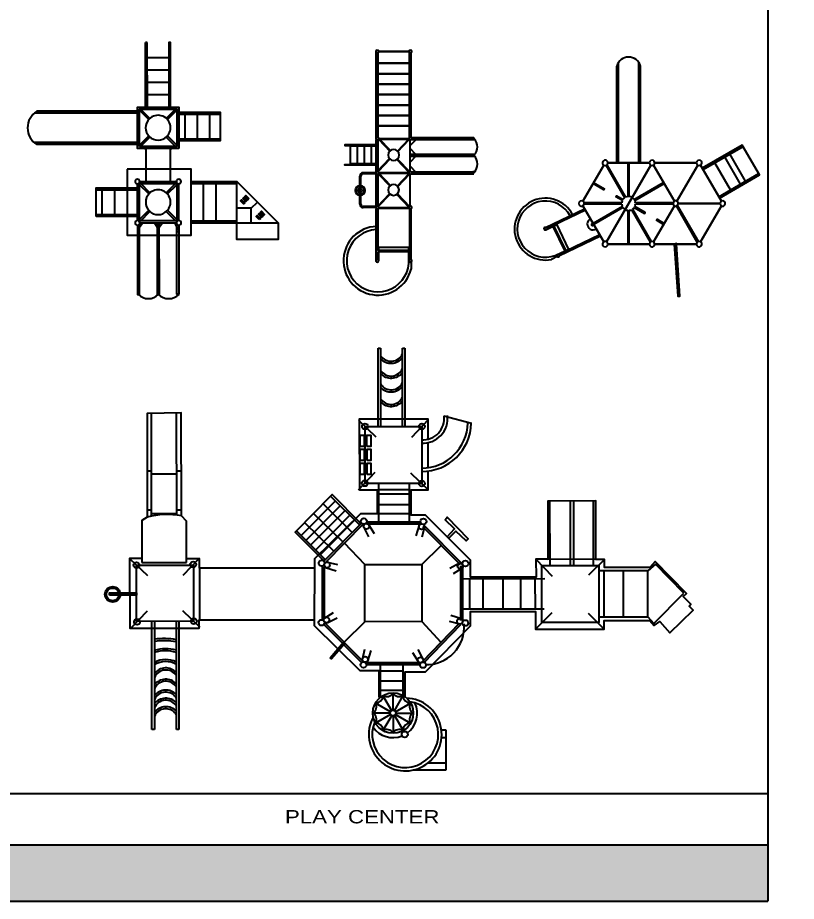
# Model space of a CAD drawing. Header units: millimetres. Extents: x 1089 to 46270, y 1624 to 35257.
# Drawn here: x 1134.26 to 1150.35, y 1623.69 to 1641.96 of the extents above; entities that cross this region are included whole.
import ezdxf
from ezdxf.enums import TextEntityAlignment as Align

# ---------------------------------------------------------------- set-up
doc = ezdxf.new("R2010")
doc.units = ezdxf.units.MM
doc.layers.add('www.cad-blocks.net', color=7, linetype='Continuous')
doc.styles.get("Standard").update_dxf_attribs({"font": 'arial.ttf'})
doc.styles.add('TITLE', font='helvc-ms.shx', dxfattribs={"width": 1.2, "height": 0.16})

# ---------------------------------------------------------------- blocks, each defined once
blk = doc.blocks.new('\\M+5B6F9\\M+5CDAF\\M+5C6F7\\M+5D0B5')
at = {"color": 0}
for p, q in [((-543, 3734), (-284, 3487)), ((485, 3745), (238, 3486)), ((492, 3567), (432, 3567)), ((432, 3567), (432, 2910)), ((-2034, 3384), (-2034, 3420)), ((-2034, 3420), (-438, 3420)), ((2635, 3431), (1115, 3431)), ((1154, 3431), (1154, 3058)), ((1209, 3487), (1209, 3431)), ((1741, 3431), (1741, 3058)), ((1786, 3487), (1786, 3431)), ((-438, 3384), (-2034, 3384)), ((-2034, 3024), (-2034, 3059)), ((-2034, 3059), (-438, 3059)), ((-438, 3024), (-2034, 3024)), ((2640, 3058), (1132, 3058)), ((1209, 3058), (1209, 2984)), ((1786, 3058), (1786, 2984)), ((-532, 2706), (-285, 2964)), ((496, 2716), (237, 2963)), ((432, 2910), (485, 2910)), ((345, 2717), (-418, 2717)), ((829, 1214), (1340, 709)), ((900, 1285), (1410, 780)), ((596, 736), (1021, 1165)), ((689, 1071), (1199, 567)), ((759, 1143), (1269, 638)), ((345, 1019), (-418, 1023)), ((548, 929), (1058, 424)), ((618, 1000), (1129, 496)), ((734, 599), (1155, 1032)), ((-487, 883), (-1055, 321)), ((-466, 862), (-1034, 300)), ((-464, 832), (-389, 686)), ((368, 906), (-402, 906)), ((368, 876), (-402, 876)), ((-391, 870), (-310, 737)), ((357, 857), (306, 701)), ((435, 832), (398, 681)), ((994, 300), (432, 856)), ((1015, 321), (453, 878)), ((872, 463), (1297, 892)), ((-445, 275), (-750, 581)), ((398, 275), (713, 578)), ((-1002, 312), (-850, 276)), ((955, 294), (809, 220)), ((1503, 370), (1762, 123)), ((2534, 370), (2287, 111)), ((-1795, -99), (-1795, 158)), ((-1077, 248), (-1077, -539)), ((-1047, 248), (-1047, -539)), ((-1026, 234), (-870, 184)), ((993, 222), (860, 140)), ((997, -539), (997, 248)), ((1027, -539), (1027, 248)), ((-1830, -119), (-2052, 10)), ((-1815, -104), (-1943, 118)), ((-1775, -104), (-1647, 118)), ((-1760, -119), (-1538, 10)), ((-1556, 45), (-1077, 45)), ((-1459, 45), (-1459, -287)), ((-1317, 45), (-1317, -287)), ((-1170, 45), (-1170, -287)), ((1028, 70), (1597, 70)), ((1153, 70), (1153, -386)), ((1286, 70), (1286, -386)), ((1443, 70), (1443, -386)), ((1508, 74), (1508, -386)), ((2439, 78), (3596, 78)), ((3596, 43), (2440, 43)), ((3596, 78), (3596, 43)), ((-1835, -139), (-2092, -139)), ((-1830, -159), (-2052, -287)), ((-1815, -173), (-1943, -396)), ((-1795, -179), (-1795, -435)), ((-1775, -173), (-1647, -396)), ((-1760, -159), (-1538, -287)), ((-1755, -139), (-1498, -139)), ((-1538, -287), (-1077, -287)), ((1028, -386), (1597, -386)), ((2439, -283), (3596, -283)), ((3596, -318), (2440, -318)), ((3596, -283), (3596, -318)), ((-2634, -438), (-2634, -922)), ((-1039, -514), (-906, -433)), ((-1001, -586), (-855, -512)), ((980, -526), (824, -476)), ((1503, -661), (1750, -402)), ((2534, -661), (2275, -414)), ((-2537, -922), (-2537, -647)), ((-1055, -595), (-487, -1140)), ((-1034, -574), (-466, -1119)), ((-445, -567), (-750, -846)), ((392, -1136), (955, -579)), ((398, -567), (680, -852)), ((413, -1157), (976, -601)), ((955, -605), (804, -568)), ((-2162, -922), (-2162, -852)), ((-2047, -922), (-2047, -852)), ((2593, -894), (2488, -1298)), ((-2634, -922), (-2047, -922)), ((-482, -1125), (-445, -973)), ((-404, -1149), (-353, -993)), ((344, -1162), (263, -1029)), ((417, -1124), (342, -978)), ((-430, -1139), (380, -1139)), ((-430, -1169), (380, -1169)), ((-262, -2370), (-262, -1161)), ((184, -2381), (184, -1161)), ((-263, -1273), (184, -1273)), ((-260, -1473), (184, -1473)), ((-262, -1765), (184, -1765)), ((-263, -2027), (184, -2027)), ((-559, -2241), (-311, -2491)), ((-263, -2241), (184, -2241)), ((479, -2251), (224, -2491)), ((385, -2458), (1336, -2458)), ((479, -2425), (479, -3134)), ((385, -2759), (1336, -2759)), ((385, -2809), (1336, -2809)), ((-559, -3258), (-325, -3026)), ((472, -3261), (238, -3026)), ((385, -3100), (1336, -3100)), ((-378, -3180), (-378, -3903)), ((-372, -3257), (305, -3257)), ((305, -3903), (305, -3180)), ((-378, -3541), (305, -3541)), ((-378, -3903), (-477, -3990)), ((-378, -3903), (305, -3903)), ((401, -4016), (305, -3903)), ((-477, -3990), (-28, -4435)), ((-28, -4435), (401, -4016))]:
    blk.add_line(p, q, dxfattribs=at)
for points in [[(-52, 4045), (-16, 4045), (-16, 3645), (-52, 3645)], [(-438, 3647), (392, 3647), (392, 2804), (-438, 2804)], [(458, 887), (878, 1306), (900, 1285), (480, 865)], [(-980, 789), (-749, 590), (-765, 571), (-996, 771)], [(990, 361), (1410, 780), (1432, 758), (1012, 339)], [(-445, 275), (398, 275), (398, -567), (-445, -567)], [(1597, 271), (2440, 271), (2440, -565), (1597, -565)], [(1730, 344), (1899, 344), (1899, 287), (1730, 287)], [(1936, 344), (2105, 344), (2105, 287), (1936, 287)], [(2141, 344), (2311, 344), (2311, 287), (2141, 287)], [(1730, 243), (1899, 243), (1899, 187), (1730, 187)], [(1936, 243), (2105, 243), (2105, 187), (1936, 187)], [(2141, 243), (2311, 243), (2311, 187), (2141, 187)], [(-458, -2337), (385, -2337), (385, -3180), (-458, -3180)]]:
    blk.add_lwpolyline(points, close=True, dxfattribs=at)
for points in [[(2252, -661), (2547, -661), (2547, 356), (1503, 356), (1503, 95), (1148, 95), (1148, 342), (485, 1019), (345, 1019), (345, 2717), (485, 2717), (485, 2911), (1041, 2911), (1121, 2984), (2641, 2984), (2634, 3487), (1101, 3487), (1054, 3567), (492, 3567), (492, 3748), (-539, 3748), (-539, 2724), (-418, 2724), (-418, 1023), (-499, 1023), (-1168, 351), (-1168, 70), (-1556, 70), (-1556, 41)], [(-1556, -318), (-1188, -318), (-1188, -619), (-505, -1283), (-298, -1283), (-298, -2241), (-559, -2241), (-559, -3258), (-432, -3258), (-432, -3930), (-505, -3997), (-445, -4077), (-612, -4224), (-278, -4572), (-217, -4512), (-191, -4539), (-77, -4425), (-30, -4472), (439, -4010), (352, -3930), (352, -3261), (472, -3261), (472, -3134), (1336, -3134), (1336, -2425), (479, -2425), (479, -2251), (211, -2251), (211, -1283), (465, -1283), (1128, -621), (1128, -407), (1503, -407), (1503, -661), (1780, -661)], [(1831, -661), (2200, -661)], [(808, -939), (924, -1048), (1061, -910), (1096, -942), (779, -1251), (747, -1220), (892, -1069), (786, -963)]]:
    blk.add_lwpolyline(points, dxfattribs=at)
for centre, radius in [((-39, 3999), 114), ((-39, 3999), 93.7), ((-447, 3640), 43.1), ((392, 3648), 43.1), ((-438, 2802), 43.1), ((400, 2810), 43.1), ((-459, 917), 43.6), ((420, 914), 43.6), ((-421, 842), 41.3), ((394, 834), 41.3), ((-1083, 297), 43.6), ((-1003, 271), 41.3), ((965, 252), 41.3), ((1039, 290), 43.6), ((1599, 276), 43.1), ((2440, 273), 43.1), ((-1795, -139), 299), ((-1795, -139), 40), ((-2111, -312), 45.3), ((-1011, -544), 41.3), ((957, -563), 41.3), ((1597, -565), 43.1), ((-1086, -582), 43.6), ((1036, -589), 43.6), ((2437, -568), 43.1), ((-466, -1206), 43.6), ((-440, -1126), 41.3), ((375, -1134), 41.3), ((413, -1209), 43.6)]:
    blk.add_circle(centre, radius, dxfattribs=at)
for centre, radius, start, end in [((-10, 3191), 1150, 349.6645, 14.914), ((-1912, 3215), 182, 301.3725, 68.247), ((-1912, 3215), 212, 312.8404, 52.9065), ((-1785, 3215), 182, 301.3725, 68.247), ((-1785, 3215), 212, 312.8404, 52.9065), ((-1666, 3215), 182, 301.3725, 68.247), ((-1666, 3215), 212, 312.8404, 52.9065), ((-1505, 3215), 182, 301.3725, 68.247), ((-1505, 3215), 212, 312.8404, 52.9065), ((-1339, 3215), 182, 301.3725, 68.247), ((-1339, 3215), 212, 312.8404, 52.9065), ((-1351, 3218), 318, 330.0375, 31.4783), ((-1351, 3218), 348, 332.8432, 28.5035), ((-1417, 3218), 543, 343.0135, 17.89), ((-1417, 3218), 573, 343.928, 16.9238), ((-1746, 3244), 1022, 349.5913, 7.9077), ((-1746, 3244), 1052, 349.8913, 7.6809), ((-2112, -319), 538, 61.4934, 357.7704), ((-2112, -319), 488, 67.2471, 352.0168), ((-1800, -139), 358, 124.4586, 201.8311), ((-1889, 214), 110, 240.5688, 329.4312), ((-1701, 214), 110, 210.5688, 299.4312), ((-2148, -44), 110, 300.5688, 29.4312), ((-2053, 120), 110, 270.5688, 359.4312), ((-1537, 120), 110, 180.5688, 269.4312), ((-1442, -44), 110, 150.5688, 239.4312), ((2946, -113), 212, 132.8404, 232.9065), ((2946, -113), 182, 121.3725, 248.247), ((3161, -113), 212, 132.8404, 232.9065), ((3161, -113), 182, 121.3725, 248.247), ((3365, -113), 212, 132.8404, 232.9065), ((3365, -113), 182, 121.3725, 248.247), ((3584, -113), 212, 132.8404, 232.9065), ((3584, -113), 182, 121.3725, 248.247), ((-2148, -233), 110, 330.5688, 59.4312), ((-1442, -233), 110, 120.5688, 209.4312), ((-1800, -139), 358, 216.3552, 295.5718), ((-2053, -397), 110, 0.5688, 89.4312), ((-1889, -491), 110, 30.5688, 119.4312), ((-1701, -491), 110, 60.5688, 149.4312), ((-1537, -397), 110, 90.5688, 179.4312), ((-520, -632), 560, 177.9224, 274.3485), ((2504, -567), 730, 179.7008, 268.7451), ((2504, -567), 680, 179.7008, 268.7451), ((2556, -582), 365, 176.6606, 276.7704), ((2556, -582), 315, 176.6606, 276.7704)]:
    blk.add_arc(centre, radius, start, end, dxfattribs=at)
blk = doc.blocks.new('PR65')
at = {"xscale": 0.864, "yscale": 0.864, "zscale": 0.864, "rotation": 90.03457524624672}
blk.add_blockref('\\M+5B6F9\\M+5CDAF\\M+5C6F7\\M+5D0B5', (-347, -467), dxfattribs=at)
blk = doc.blocks.new('A$C6B346F26')
at = {"flags": 128}
for points in [[(3.874, 4.988, 0.549359), (3.186, 4.988, 0.549359)], [(0.086, 2.885, 0.418531), (0.086, 2.476, 0.418531)], [(0.086, 2.476, 0.4), (0.086, 2.048, 0.4)]]:
    blk.add_lwpolyline(points, format="xyb", dxfattribs=at)
for points in [[(3.186, 2.907), (3.186, 4.988)], [(3.228, 2.907), (3.227, 5.042)], [(3.833, 2.908), (3.833, 5.042)], [(3.874, 2.908), (3.874, 4.988)], [(1.738, 3.762), (1.739, 2.907)], [(2.251, 3.762), (2.252, 2.907)], [(1.738, 3.634), (2.251, 3.634)], [(1.738, 3.377), (2.251, 3.377)], [(1.52, 2.907), (0.086, 2.907), (0.086, 2.864), (1.546, 2.864)], [(1.391, 2.907), (1.391, 2.864)], [(1.439, 2.907), (1.439, 2.864)], [(1.475, 2.907), (1.475, 2.864), (1.563, 2.801)], [(1.567, 2.859), (1.568, 2.1)], [(1.614, 2.864), (1.588, 2.864)], [(1.61, 2.84), (1.802, 2.649)], [(1.615, 2.907), (2.375, 2.907)], [(1.634, 2.864), (1.826, 2.673)], [(2.164, 2.673), (2.355, 2.865)], [(2.188, 2.649), (2.38, 2.84)], [(2.422, 2.86), (2.423, 2.1)], [(3.149, 2.841), (3.341, 2.649)], [(3.173, 2.865), (3.365, 2.673)], [(3.703, 2.673), (3.894, 2.865)], [(3.727, 2.649), (3.919, 2.841)], [(3.08, 2.736), (3.106, 2.736), (2.422, 2.736)], [(3.961, 2.737), (5.295, 2.737)], [(3.961, 2.702), (5.295, 2.703)], [(4.218, 2.703), (4.218, 2.258)], [(4.474, 2.703), (4.474, 2.258)], [(4.731, 2.703), (4.731, 2.258)], [(4.987, 2.703), (4.987, 2.224)], [(5.294, 2.703), (5.294, 2.737)], [(1.567, 2.497), (0.086, 2.497), (0.086, 2.454), (1.567, 2.455)], [(1.391, 2.497), (1.391, 2.455)], [(1.439, 2.497), (1.439, 2.455)], [(1.567, 2.552), (1.475, 2.497), (1.475, 2.455), (1.565, 2.39)], [(1.61, 2.119), (1.802, 2.311)], [(1.634, 2.095), (1.826, 2.286)], [(2.164, 2.287), (2.356, 2.095)], [(2.188, 2.311), (2.38, 2.119)], [(2.422, 2.223), (3.106, 2.223), (3.08, 2.223)], [(3.149, 2.119), (3.341, 2.311)], [(3.173, 2.095), (3.365, 2.287)], [(3.703, 2.287), (3.895, 2.095)], [(3.727, 2.311), (3.919, 2.12)], [(3.961, 2.224), (5.296, 2.224), (5.296, 2.258), (3.961, 2.258)], [(1.52, 2.052), (0.092, 2.051), (0.092, 2.094), (1.546, 2.094)], [(1.391, 2.094), (1.391, 2.052)], [(1.439, 2.094), (1.439, 2.052)], [(1.565, 2.141), (1.475, 2.094), (1.475, 2.052)], [(1.62, 2.094), (1.589, 2.094)], [(1.615, 2.052), (2.375, 2.052)], [(1.623, 2.052), (1.615, 2.052)], [(3.859, 2.053), (3.859, 1.198), (3.261, 1.197), (3.261, 2.052)], [(3.304, 2.053), (3.304, 1.198)], [(3.817, 2.053), (3.817, 1.198)], [(3.304, 1.924), (3.817, 1.924)], [(1.568, 1.796), (1.568, 0.855), (2.423, 0.855), (1.568, 0), (1.226, 0), (1.226, 0.855), (1.568, 0.855)], [(1.61, 1.796), (1.611, 0.855)], [(2.38, 1.796), (2.38, 0.855)], [(2.423, 1.796), (2.423, 0.855)], [(3.304, 1.668), (3.817, 1.668)], [(1.61, 1.539), (2.38, 1.539)], [(1.61, 1.283), (2.38, 1.283)], [(3.304, 1.411), (3.817, 1.411)], [(1.568, 0.855), (1.568, 0)], [(1.869, 0.554), (1.869, 0.855)], [(1.568, 0.554), (1.869, 0.554), (1.995, 0.428)]]:
    blk.add_lwpolyline(points, dxfattribs=at)
for points in [[(1.696, 3.762), (2.294, 3.762), (2.294, 2.907), (1.696, 2.907)], [(2.679, 3.121), (1.311, 3.12), (1.311, 1.796), (2.679, 1.796)], [(1.61, 2.095), (1.61, 2.864), (2.38, 2.865), (2.38, 2.095)], [(3.107, 2.052), (3.106, 2.907), (3.961, 2.908), (3.962, 2.053)], [(3.149, 2.865), (3.919, 2.865), (3.919, 2.095), (3.149, 2.095)], [(1.98, 0.691), (1.959, 0.713), (2.024, 0.778), (2.046, 0.756)], [(2.072, 0.73), (2.094, 0.709), (2.028, 0.643), (2.007, 0.665)], [(2.068, 0.604), (2.046, 0.626), (2.111, 0.691), (2.133, 0.669)], [(1.634, 0.388), (1.699, 0.453), (1.721, 0.432), (1.656, 0.366)], [(1.704, 0.318), (1.682, 0.34), (1.747, 0.405), (1.769, 0.384)], [(1.787, 0.366), (1.808, 0.344), (1.743, 0.279), (1.721, 0.301)]]:
    blk.add_lwpolyline(points, close=True, dxfattribs=at)
for points in [[(1.601, 2.941, 1), (1.534, 2.873, 1)], [(2.456, 2.941, 1), (2.389, 2.874, 1)], [(2.176, 2.661, 1), (1.813, 2.298, 1)], [(3.715, 2.662, 1), (3.352, 2.298, 1)], [(1.601, 2.086, 1), (1.534, 2.018, 1)], [(2.456, 2.086, 1), (2.389, 2.019, 1)]]:
    blk.add_lwpolyline(points, format="xyb", close=True, dxfattribs=at)
blk = doc.blocks.new('A$C61F56D15')
at = {"flags": 128}
for points in [[(2.115, 2.762), (2.115, 4.757)], [(2.147, 2.762), (2.147, 4.832)], [(2.568, 2.762), (2.568, 4.832)], [(2.601, 2.762), (2.601, 4.759)], [(4.237, 2.032), (5.064, 2.51), (4.707, 3.127), (3.88, 2.649)], [(3.897, 2.621), (4.724, 3.099)], [(4.777, 2.381), (4.453, 2.943)], [(2.346, 2.062), (2.346, 2.762)], [(2.37, 2.062), (2.37, 2.762)], [(4.462, 2.199), (4.138, 2.76)], [(4.672, 2.321), (4.348, 2.882)], [(1.888, 2.709), (2.276, 2.037)], [(1.909, 2.721), (2.297, 2.049)], [(4.221, 2.06), (5.048, 2.538)], [(1.635, 2.351), (1.86, 2.221), (1.847, 2.2), (1.623, 2.33)], [(2.474, 2.001), (3.081, 2.351)], [(2.487, 1.98), (3.093, 2.33)], [(2.229, 1.98), (2.096, 2.057), (2.109, 2.078), (2.241, 2.001)], [(2.216, 1.932), (1.439, 1.932)], [(2.216, 1.908), (1.439, 1.908)], [(2.229, 1.859), (1.623, 1.509)], [(2.241, 1.838), (1.635, 1.488)], [(2.474, 1.838), (2.687, 1.715), (2.7, 1.736), (2.487, 1.859)], [(3.277, 1.932), (2.5, 1.932)], [(3.277, 1.908), (2.5, 1.908)], [(3.778, 1.119), (3.345, 1.868)], [(3.799, 1.131), (3.366, 1.881)], [(0.643, 1.424), (1.449, 1.81)], [(1.466, 1.782), (0.809, 1.467), (1.061, 0.941), (1.766, 1.279)], [(2.346, 1.078), (2.346, 1.778)], [(2.37, 1.078), (2.37, 1.778)], [(2.418, 1.791), (2.806, 1.119)], [(2.439, 1.803), (2.827, 1.131)], [(0.645, 1.374), (0.873, 1.483)], [(0.868, 1.495), (1.119, 0.969)], [(3.081, 1.488), (2.936, 1.572), (2.948, 1.593), (3.093, 1.509)], [(0.909, 0.868), (1.044, 0.933), (0.792, 1.459), (0.66, 1.396)], [(0.927, 0.841), (1.776, 1.248)], [(3.299, 1.078), (3.372, 0), (3.418, 0.002), (3.346, 1.078), (3.344, 1.107)], [(0.888, 0.867), (1.116, 0.976)], [(0.885, 0.821), (0.764, 0.763)]]:
    blk.add_lwpolyline(points, dxfattribs=at)
for points in [[(1.899, 2.808, 1), (1.845, 2.715, 1)], [(2.871, 2.808, 1), (2.817, 2.715, 1)], [(3.843, 2.808, 1), (3.789, 2.715, 1)], [(1.413, 1.966, 1), (1.359, 1.873, 1)], [(3.357, 1.966, 1), (3.303, 1.873, 1)], [(4.329, 1.966, 1), (4.275, 1.873, 1)], [(1.899, 1.125, 1), (1.845, 1.032, 1)], [(2.871, 1.125, 1), (2.817, 1.032, 1)], [(3.843, 1.125, 1), (3.789, 1.032, 1)]]:
    blk.add_lwpolyline(points, format="xyb", close=True, dxfattribs=at)
for points in [[(2.79, 2.762), (1.925, 2.762)], [(3.762, 2.762), (2.897, 2.762)], [(1.845, 2.715), (1.413, 1.966)], [(1.899, 1.125), (2.817, 2.715), (2.429, 2.043), (2.817, 2.715)], [(3.303, 1.966), (2.871, 2.715)], [(3.357, 1.966), (3.789, 2.715)], [(4.275, 1.966), (3.843, 2.715)], [(1.413, 1.873), (1.845, 1.125)], [(2.871, 1.125), (3.303, 1.873)], [(4.248, 1.92), (3.383, 1.92)], [(3.843, 1.125), (4.275, 1.873)], [(1.925, 1.078), (2.79, 1.078)], [(2.897, 1.078), (3.762, 1.078)]]:
    blk.add_lwpolyline(points, close=True, dxfattribs=at)
for points in [[(1.202, 1.691, 1.987257), (0.764, 0.763, 1.987257)], [(2.276, 2.037, 0.088417), (2.241, 2.001, 0.088417)], [(2.346, 2.062, 0.088417), (2.297, 2.049, 0.088417)], [(2.474, 2.001, 0.222662), (2.37, 2.062, 0.222662)], [(1.149, 1.666, 2.423831), (0.917, 0.881, 2.423831)], [(2.229, 1.98, 0.088417), (2.216, 1.932, 0.088417)], [(2.216, 1.908, 0.088417), (2.229, 1.859, 0.088417)], [(2.241, 1.838, 0.222662), (2.346, 1.778, 0.222662)], [(2.439, 1.803, 0.088417), (2.474, 1.838, 0.088417)], [(2.5, 1.932, 0.088417), (2.487, 1.98, 0.088417)], [(2.487, 1.859, 0.088417), (2.5, 1.908, 0.088417)], [(2.37, 1.778, 0.088417), (2.418, 1.791, 0.088417)], [(1.569, 1.602, 1.039847), (1.69, 1.393, 1.039847)], [(0.643, 1.424, 2.918741), (0.66, 1.396, 2.918741)], [(0.909, 0.868, 2.906081), (0.927, 0.841, 2.906081)]]:
    blk.add_lwpolyline(points, format="xyb", dxfattribs=at)
at = {"linetype": 'Continuous'}
blk.add_arc((2.358, 4.696), 0.251, 14.6676, 165.8597, dxfattribs=at)
for points in [[(1.612, 1.483), (1.577, 1.503), (1.573, 1.472), (1.572, 1.488)], [(1.612, 1.483), (1.573, 1.472), (1.592, 1.447), (1.58, 1.458)], [(1.612, 1.483), (1.602, 1.522), (1.577, 1.503), (1.587, 1.515)], [(1.612, 1.483), (1.592, 1.447), (1.623, 1.443), (1.607, 1.442)], [(1.612, 1.483), (1.633, 1.518), (1.602, 1.522), (1.618, 1.523)], [(1.612, 1.483), (1.652, 1.493), (1.633, 1.518), (1.645, 1.508)], [(1.612, 1.483), (1.648, 1.462), (1.652, 1.493), (1.653, 1.477)], [(1.612, 1.483), (1.623, 1.443), (1.648, 1.462), (1.637, 1.45)]]:
    blk.add_trace(points)
blk = doc.blocks.new('A$C589B469A')
at = {"flags": 128}
for points in [[(1.42, 2.088, 1.987255), (0.535, 1.368, 1.987255)], [(1.354, 2.088, 2.423831), (0.746, 1.413, 2.423831)], [(1.88, 2.429, 0.414214), (1.808, 2.357, 0.414214)], [(1.88, 2.407, 0.414214), (1.829, 2.357, 0.414214)], [(2.262, 2.429, 0.925821), (2.062, 2.429, 0.925821)], [(2.063, 2.407, 0.869305), (2.261, 2.407, 0.869305)], [(2.247, 2.429, 0.913828), (2.077, 2.429, 0.913828)], [(2.078, 2.407, 0.848721), (2.247, 2.407, 0.848721)], [(2.204, 2.429, 0.832317), (2.12, 2.429, 0.832317)], [(2.122, 2.407, 0.711079), (2.202, 2.407, 0.711079)], [(2.53, 2.357, 0.414214), (2.458, 2.429, 0.414214)], [(2.508, 2.357, 0.414214), (2.458, 2.407, 0.414214)], [(0.732, 2.088, 2.918741), (0.735, 2.052, 2.918741)], [(0.731, 1.404, 2.906085), (0.736, 1.368, 2.906085)], [(2.53, 0.072, 0.4), (2.89, 0.072, 0.4)], [(2.89, 0.072, 0.418531), (3.234, 0.072, 0.418531)]]:
    blk.add_lwpolyline(points, format="xyb", dxfattribs=at)
for points in [[(2.687, 2.052), (2.687, 2.736), (2.701, 2.736), (2.701, 2.618)], [(2.687, 2.618), (3.105, 2.618)], [(2.716, 2.052), (2.716, 2.618)], [(3.076, 2.052), (3.076, 2.618)], [(3.105, 2.052), (3.105, 2.736), (3.09, 2.736), (3.09, 2.618)], [(1.88, 2.429), (2.458, 2.429)], [(1.88, 2.407), (2.436, 2.407), (2.459, 2.407)], [(2.716, 2.474), (3.076, 2.474)], [(1.808, 2.097), (1.808, 2.357)], [(1.829, 2.097), (1.829, 2.357)], [(2.508, 2.097), (2.508, 2.335), (2.508, 2.358)], [(2.53, 2.097), (2.53, 2.357)], [(2.716, 2.33), (3.076, 2.33)], [(0.709, 2.037), (0.991, 2.037)], [(0.731, 1.404), (0.897, 1.404), (0.897, 2.052)], [(0.732, 2.088), (1.786, 2.088)], [(0.735, 2.052), (0.897, 2.052)], [(1.787, 1.404), (0.919, 1.404), (0.919, 2.052), (1.783, 2.052)], [(0.991, 2.052), (0.991, 1.404)], [(1.8, 2.038), (1.8, 1.413)], [(1.807, 2.038), (1.807, 1.413)], [(1.807, 1.413), (1.807, 2.038)], [(1.828, 2.047), (2.087, 1.802)], [(1.829, 2.088), (2.508, 2.088)], [(1.833, 2.052), (2.505, 2.052)], [(1.837, 2.07), (2.5, 2.07)], [(1.838, 2.057), (2.096, 1.813)], [(2.509, 2.047), (2.256, 1.808)], [(2.524, 2.042), (2.266, 1.797)], [(2.522, 2.038), (2.522, 1.413)], [(2.529, 1.413), (2.529, 2.038)], [(2.529, 2.038), (2.529, 1.413)], [(2.551, 2.088), (3.213, 2.088)], [(2.813, 1.808), (2.555, 2.052), (3.209, 2.052)], [(2.559, 2.07), (3.205, 2.07)], [(2.565, 2.063), (2.823, 1.818)], [(2.716, 2.186), (3.076, 2.186)], [(3.224, 2.04), (2.978, 1.808)], [(3.244, 2.04), (2.988, 1.797)], [(3.226, 2.038), (3.226, 1.413)], [(3.233, 2.038), (3.233, 1.413)], [(3.233, 1.413), (3.233, 2.038)], [(3.256, 2.088), (5.013, 2.088)], [(3.259, 2.052), (5.009, 2.052)], [(2.082, 1.662), (1.82, 1.415)], [(2.092, 1.652), (1.83, 1.404)], [(2.256, 1.652), (2.514, 1.408)], [(2.804, 1.662), (2.542, 1.415)], [(2.813, 1.652), (2.552, 1.404)], [(2.978, 1.652), (3.232, 1.412)], [(2.247, 1.641), (2.504, 1.398)], [(2.968, 1.641), (3.217, 1.407)], [(0.685, 1.368), (0.535, 1.368)], [(0.709, 1.413), (0.991, 1.413)], [(0.736, 1.368), (1.782, 1.368)], [(1.837, 1.386), (2.5, 1.386)], [(2.51, 1.361), (2.51, 0.072)], [(2.546, 1.278), (2.65, 1.377)], [(2.546, 1.359), (2.546, 0.072)], [(2.559, 1.386), (3.205, 1.386)], [(2.871, 1.271), (2.75, 1.386)], [(2.872, 1.383), (2.872, 0.072), (2.908, 0.072), (2.908, 1.383)], [(2.908, 1.271), (3.029, 1.386)], [(3.212, 1.271), (3.091, 1.386)], [(3.217, 1.359), (3.217, 0.072), (3.253, 0.072), (3.253, 1.36)], [(3.255, 1.404), (5.013, 1.404)], [(3.26, 1.368), (5.009, 1.368)], [(2.51, 1.233), (2.546, 1.233)], [(2.51, 1.211), (2.546, 1.211)], [(2.51, 1.172), (2.546, 1.172)], [(2.872, 1.233), (2.908, 1.233)], [(2.872, 1.211), (2.908, 1.211)], [(2.872, 1.172), (2.908, 1.172)], [(3.217, 1.233), (3.253, 1.233)], [(3.217, 1.211), (3.253, 1.211)], [(3.217, 1.172), (3.253, 1.172)], [(2.53, 0.072), (2.566, 0.072)]]:
    blk.add_lwpolyline(points, dxfattribs=at)
for points in [[(1.837, 2.068, 1), (1.778, 2.068, 1)], [(2.559, 2.068, 1), (2.5, 2.068, 1)], [(3.264, 2.068, 1), (3.205, 2.068, 1)], [(5.064, 2.068, 1), (5.005, 2.068, 1)], [(2.287, 1.73, 1), (2.061, 1.73, 1)], [(3.009, 1.73, 1), (2.782, 1.73, 1)], [(1.837, 1.383, 1), (1.778, 1.383, 1)], [(2.559, 1.383, 1), (2.5, 1.383, 1)], [(3.264, 1.383, 1), (3.205, 1.383, 1)], [(5.064, 1.383, 1), (5.005, 1.383, 1)]]:
    blk.add_lwpolyline(points, format="xyb", close=True, dxfattribs=at)
for points in [[(3.496, 2.052), (3.496, 1.404)], [(3.712, 2.052), (3.712, 1.404)], [(3.928, 2.052), (3.928, 1.404)], [(4.144, 2.052), (4.144, 1.404)], [(4.36, 2.052), (4.36, 1.404)], [(4.576, 2.052), (4.576, 2.052), (4.576, 1.404)], [(4.792, 2.052), (4.792, 1.404)], [(5.033, 2.038), (5.033, 1.413)]]:
    blk.add_lwpolyline(points, close=True, dxfattribs=at)
blk = doc.blocks.new('FORMAT')
at = {"layer": 'www.cad-blocks.net', "true_color": 0x546d8e}
h = blk.add_hatch(color=155, dxfattribs=at)
h.set_gradient(color1=(68, 68, 68), color2=(84, 109, 142), tint=1)
h.paths.add_polyline_path([(4.187, 40.967), (4.187, 39.666), (61.139, 39.666), (61.139, 40.967)])
h.paths.add_polyline_path([(61.139, 1.171), (4.187, 1.171), (4.187, 0), (61.139, 0)])
at = {"layer": 'www.cad-blocks.net', "color": 155, "true_color": 0x546d8e}
for p, q in [((61.139, 40.967), (61.139, 0)), ((4.187, 2.232), (61.139, 2.232)), ((4.187, 1.171), (61.139, 1.171)), ((4.187, 0), (61.139, 0))]:
    blk.add_line(p, q, dxfattribs=at)
at = {"layer": 'www.cad-blocks.net', "insert": (43.147, 0.821), "char_height": 0.4914, "attachment_point": 1}
blk.add_mtext_dynamic_manual_height_columns('{\\C255;\\c16777215;download more free cad collection at: www.cad-blocks.net}', width=45138.16319, gutter_width=12.5, heights=[0], dxfattribs=at)

msp = doc.modelspace()

# ---------------------------------------------------------------- block references
for name, p in [('FORMAT', (1088.625, 1623.691)), ('A$C61F56D15', (1144.526, 1636.201))]:
    msp.add_blockref(name, p)
at = {"rotation": 90}
for name, p in [('A$C6B346F26', (1139.641, 1636.153)), ('A$C589B469A', (1143.758, 1636.227))]:
    msp.add_blockref(name, p, dxfattribs=at)
at = {"linetype": 'Continuous', "xscale": 0.001620000000000001, "yscale": 0.001620000000000001, "zscale": 0.001620000000000001}
msp.add_blockref('PR65', (1142.382, 1630.853), dxfattribs=at)

# ---------------------------------------------------------------- texts
at = {"layer": 'www.cad-blocks.net', "style": 'TITLE', "width": 1.2}
msp.add_text('PLAY CENTER', height=0.27415, dxfattribs=at).set_placement((1141.379, 1625.303), align=Align.CENTER)

doc.saveas('drawing.dxf')
